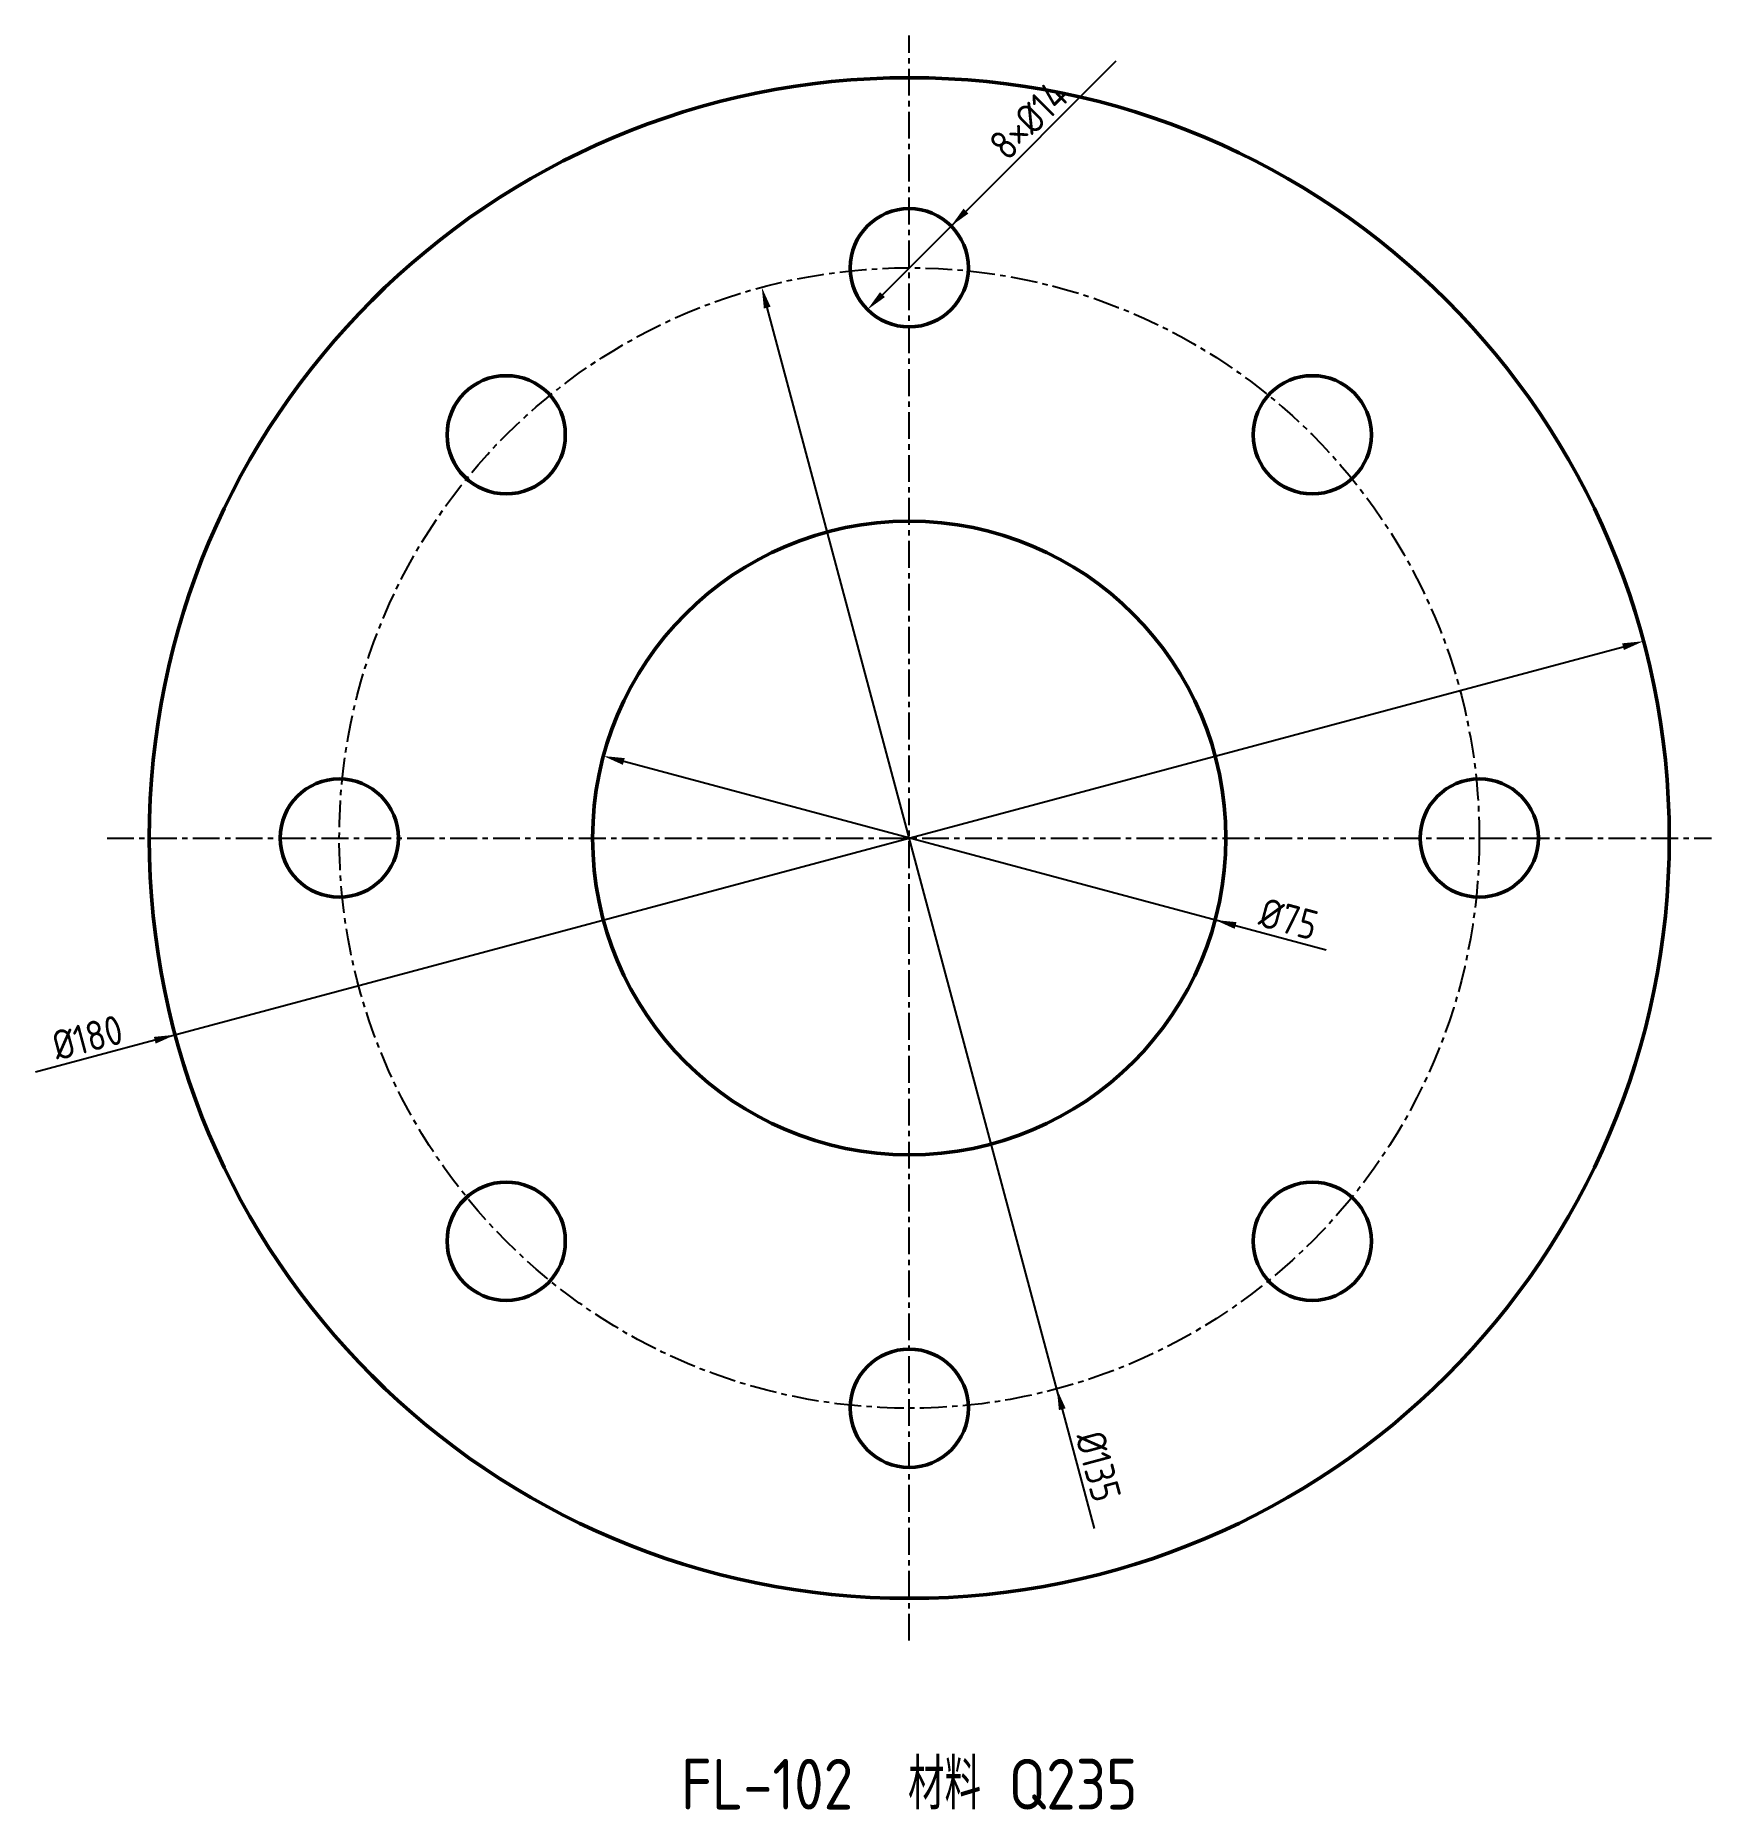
# Model space of a CAD drawing. Header units: millimetres. Extents: x -103 to 95, y -115 to 95.
import ezdxf
from ezdxf.enums import TextEntityAlignment as Align

# ---------------------------------------------------------------- set-up
doc = ezdxf.new("R2010")
doc.units = ezdxf.units.MM
doc.linetypes.add('CENTER', pattern=[5.08, 3.175, -0.635, 0.635, -0.635])
for name, color, linetype, lineweight in [('CENTER', 1, 'CENTER', 25), ('DIM', 3, 'Continuous', 18), ('HOLES', 7, 'Continuous', 50), ('OUTLINE', 7, 'Continuous', 50), ('TEXT', 7, 'Continuous', 25)]:
    doc.layers.add(name, color=color, linetype=linetype, lineweight=lineweight)
doc.styles.add('CN', font='gbenor.shx', dxfattribs={"bigfont": 'gbcbig.shx'})
doc.styles.get("Standard").update_dxf_attribs({"font": 'gbenor.shx', "bigfont": 'gbcbig.shx'})
doc.dimstyles.new('AGENTCAD', dxfattribs={"dimtxt": 3.5, "dimasz": 2.5, "dimexe": 1.25, "dimexo": 0.625, "dimtad": 1, "dimdsep": 46, "dimtxsty": 'Standard', "dimcen": 2.5, "dimazin": 3, "dimtfac": 1, "dimtmove": 0, "dimatfit": 3})

msp = doc.modelspace()

# ---------------------------------------------------------------- linework, layer by layer
at = {"layer": 'CENTER', "linetype": 'CENTER'}
for p, q in [((0, -95), (0, 95)), ((-95, 0), (95, 0))]:
    msp.add_line(p, q, dxfattribs=at)
msp.add_circle((0, 0), 67.5, dxfattribs=at)
at = {"layer": 'HOLES'}
for centre in [(0, 67.5), (-47.73, 47.73), (47.73, 47.73), (-67.5, 0), (67.5, 0), (-47.73, -47.73), (47.73, -47.73), (0, -67.5)]:
    msp.add_circle(centre, 7, dxfattribs=at)
at = {"layer": 'OUTLINE'}
for radius in [90, 37.5]:
    msp.add_circle((0, 0), radius, dxfattribs=at)

# ---------------------------------------------------------------- texts
at = {"layer": 'TEXT', "style": 'CN'}
msp.add_text('FL-102  材料 Q235', height=6, dxfattribs=at).set_placement((0, -115), align=Align.CENTER)

# ---------------------------------------------------------------- dimensions: what is measured, and where the dimension line sits
at = {"layer": 'DIM'}
msp.add_diameter_dim_2p(p1=(-4.95, 62.55), p2=(4.95, 72.45), text='8×%%c14', dimstyle='AGENTCAD', override={"dimtxt": 3.5}, dxfattribs=at).render()
for p1, p2 in [((-17.47, 65.2), (17.47, -65.2)), ((86.933, 23.294), (-86.933, -23.294)), ((-36.222, 9.706), (36.222, -9.706))]:
    msp.add_diameter_dim_2p(p1=p1, p2=p2, dimstyle='AGENTCAD', override={"dimtxt": 3.5}, dxfattribs=at).render()

doc.saveas('drawing.dxf')
